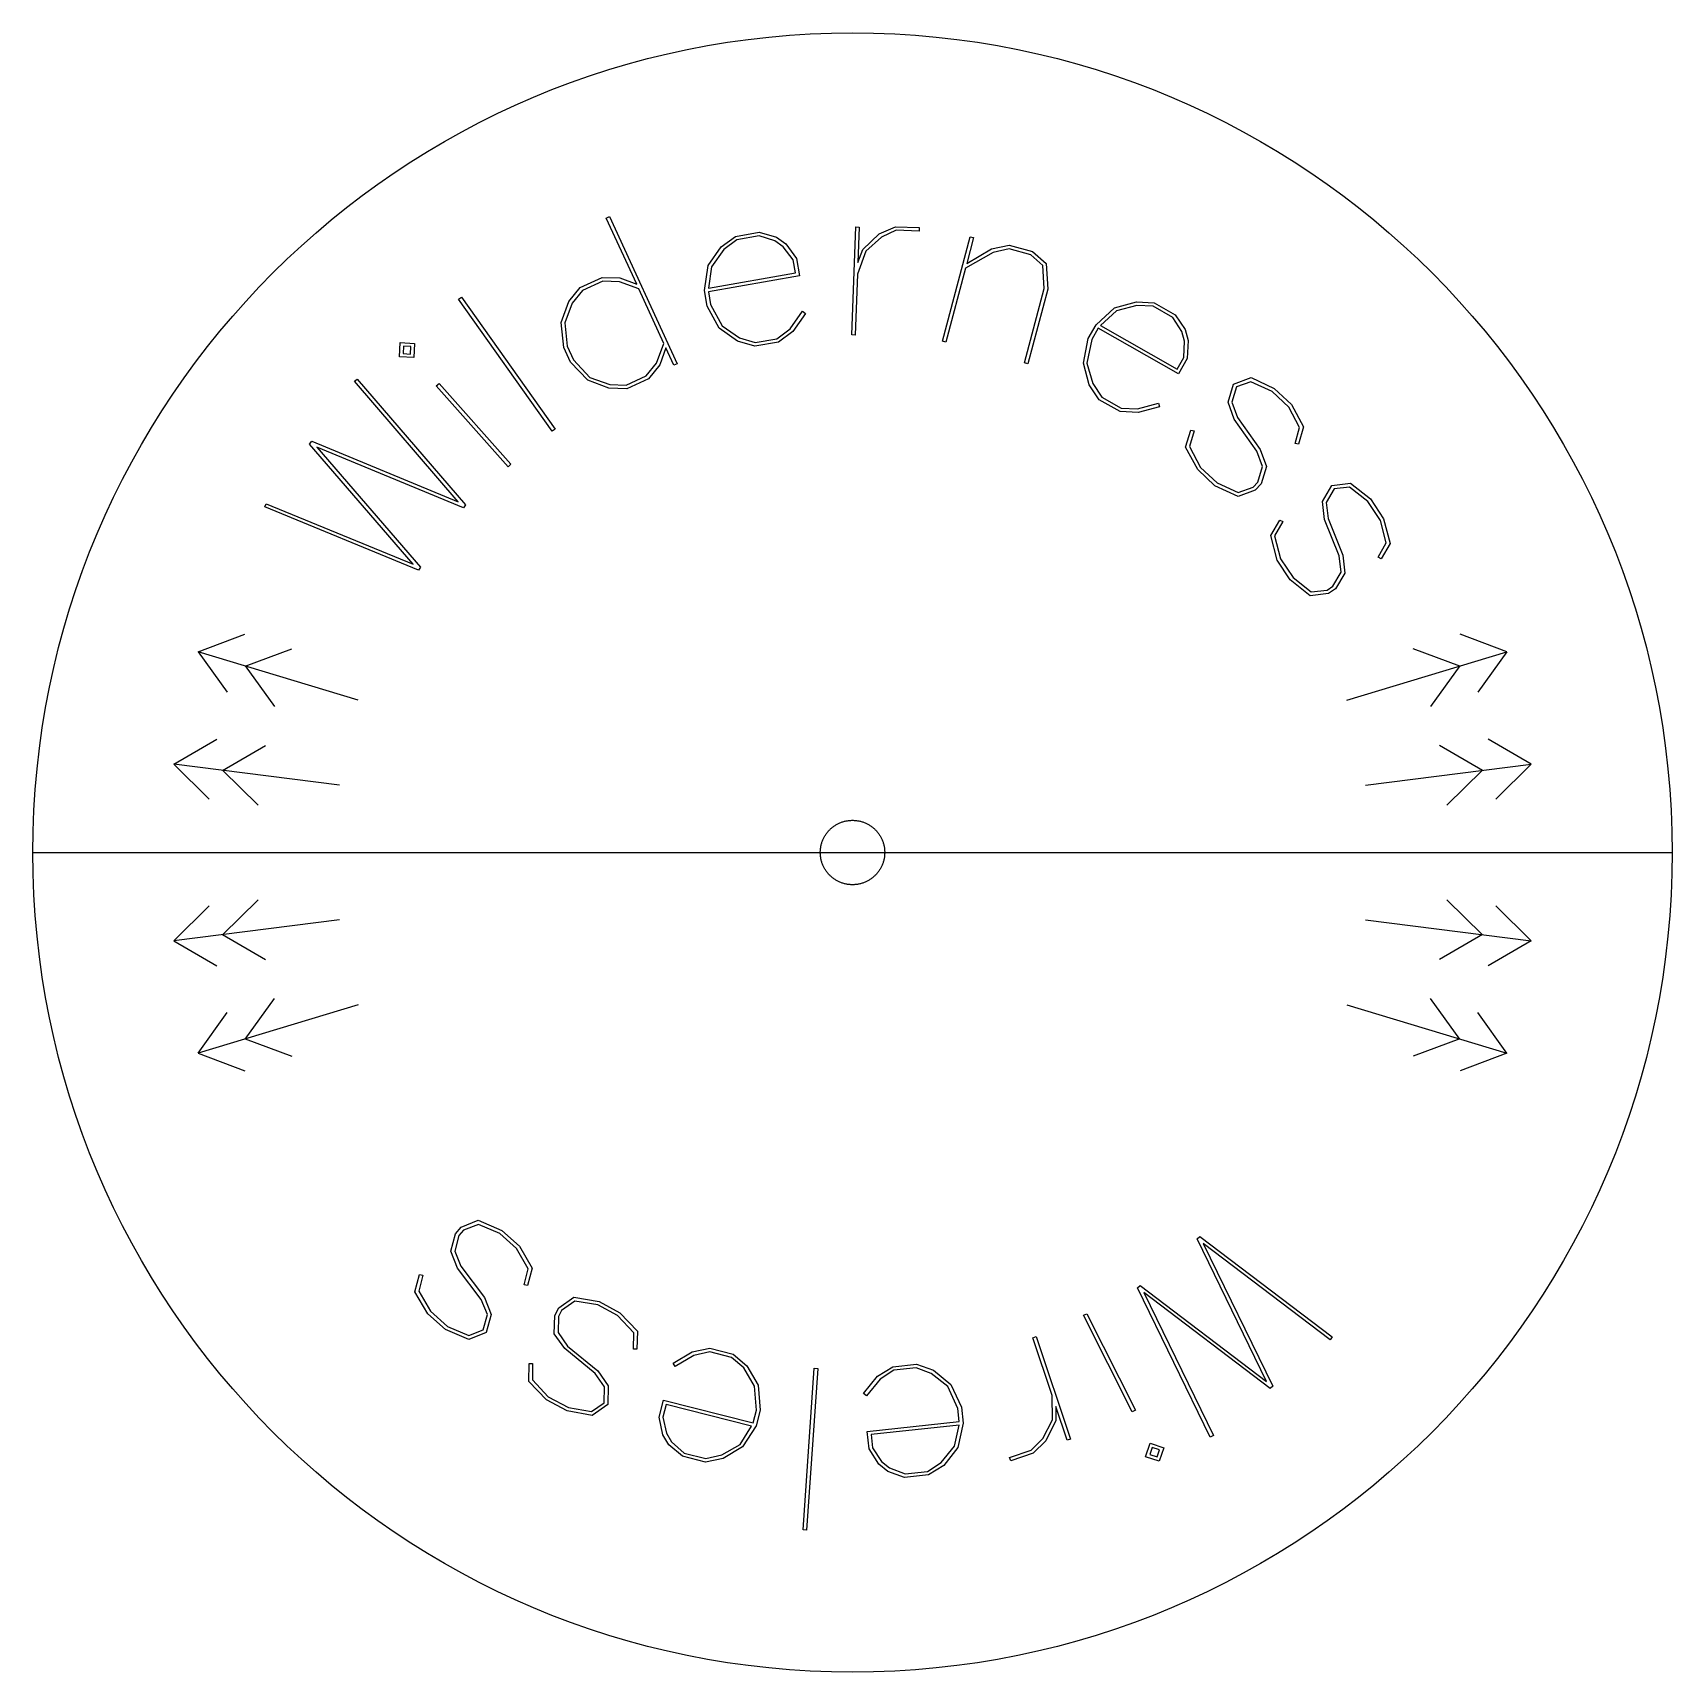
# Model space of a CAD drawing. Extents: x -395 to 418, y -217 to 240.
# Drawn here: x -292.9 to -208.9, y 55.6 to 139.6 of the extents above; entities that cross this region are included whole.
import ezdxf

# ---------------------------------------------------------------- set-up
doc = ezdxf.new("R2010")
doc.units = 0
doc.layers.add('DEFAULT', color=7, linetype='CONTINUOUS')

msp = doc.modelspace()

# ---------------------------------------------------------------- linework, layer by layer
at = {"layer": 'DEFAULT', "color": 5}
for p, q in [((-255.242, 139.431), (-254.179, 139.526)), ((-254.179, 139.526), (-253.109, 139.593)), ((-253.109, 139.593), (-252.031, 139.634)), ((-252.031, 139.634), (-250.947, 139.648)), ((-250.947, 139.648), (-249.863, 139.634)), ((-249.863, 139.634), (-248.786, 139.593)), ((-248.786, 139.593), (-247.716, 139.526)), ((-247.716, 139.526), (-246.653, 139.431)), ((-260.433, 138.573), (-259.412, 138.795)), ((-259.412, 138.795), (-258.382, 138.992)), ((-258.382, 138.992), (-257.344, 139.164)), ((-257.344, 139.164), (-256.297, 139.311)), ((-256.297, 139.311), (-255.242, 139.431)), ((-246.653, 139.431), (-245.598, 139.311)), ((-245.598, 139.311), (-244.551, 139.164)), ((-244.551, 139.164), (-243.513, 138.992)), ((-243.513, 138.992), (-242.483, 138.795)), ((-242.483, 138.795), (-241.462, 138.573)), ((-263.437, 137.76), (-262.445, 138.055)), ((-262.445, 138.055), (-261.444, 138.326)), ((-261.444, 138.326), (-260.433, 138.573)), ((-241.462, 138.573), (-240.451, 138.326)), ((-240.451, 138.326), (-239.449, 138.055)), ((-239.449, 138.055), (-238.458, 137.76)), ((-266.348, 136.735), (-265.388, 137.1)), ((-265.388, 137.1), (-264.418, 137.441)), ((-264.418, 137.441), (-263.437, 137.76)), ((-238.458, 137.76), (-237.477, 137.441)), ((-237.477, 137.441), (-236.506, 137.1)), ((-236.506, 137.1), (-235.547, 136.735)), ((-268.232, 135.938), (-267.296, 136.348)), ((-267.296, 136.348), (-266.348, 136.735)), ((-235.547, 136.735), (-234.599, 136.348)), ((-234.599, 136.348), (-233.663, 135.938)), ((-270.068, 135.053), (-269.156, 135.506)), ((-269.156, 135.506), (-268.232, 135.938)), ((-233.663, 135.938), (-232.739, 135.506)), ((-232.739, 135.506), (-231.827, 135.053)), ((-271.853, 134.084), (-270.967, 134.579)), ((-270.967, 134.579), (-270.068, 135.053)), ((-231.827, 135.053), (-230.928, 134.579)), ((-230.928, 134.579), (-230.042, 134.084)), ((-273.585, 133.031), (-272.726, 133.568)), ((-272.726, 133.568), (-271.853, 134.084)), ((-230.042, 134.084), (-229.169, 133.568)), ((-229.169, 133.568), (-228.31, 133.031)), ((-274.43, 132.475), (-273.585, 133.031)), ((-228.31, 133.031), (-227.465, 132.475)), ((-276.077, 131.304), (-275.261, 131.899)), ((-275.261, 131.899), (-274.43, 132.475)), ((-227.465, 132.475), (-226.634, 131.899)), ((-226.634, 131.899), (-225.818, 131.304)), ((-276.878, 130.69), (-276.077, 131.304)), ((-225.818, 131.304), (-225.017, 130.69)), ((-277.663, 130.057), (-276.878, 130.69)), ((-225.017, 130.69), (-224.231, 130.057)), ((-279.187, 128.737), (-278.433, 129.406)), ((-278.433, 129.406), (-277.663, 130.057)), ((-224.231, 130.057), (-223.462, 129.406)), ((-223.462, 129.406), (-222.708, 128.737)), ((-279.925, 128.051), (-279.187, 128.737)), ((-222.708, 128.737), (-221.97, 128.051)), ((-280.646, 127.347), (-279.925, 128.051)), ((-221.97, 128.051), (-221.249, 127.347)), ((-281.35, 126.626), (-280.646, 127.347)), ((-221.249, 127.347), (-220.545, 126.626)), ((-282.037, 125.888), (-281.35, 126.626)), ((-220.545, 126.626), (-219.858, 125.888)), ((-282.706, 125.134), (-282.037, 125.888)), ((-219.858, 125.888), (-219.189, 125.134)), ((-283.989, 123.578), (-283.357, 124.364)), ((-283.357, 124.364), (-282.706, 125.134)), ((-219.189, 125.134), (-218.538, 124.364)), ((-218.538, 124.364), (-217.905, 123.578)), ((-284.603, 122.777), (-283.989, 123.578)), ((-217.905, 123.578), (-217.291, 122.777)), ((-285.199, 121.961), (-284.603, 122.777)), ((-217.291, 122.777), (-216.696, 121.961)), ((-285.774, 121.131), (-285.199, 121.961)), ((-216.696, 121.961), (-216.12, 121.131)), ((-286.331, 120.286), (-285.774, 121.131)), ((-216.12, 121.131), (-215.564, 120.286)), ((-286.867, 119.427), (-286.331, 120.286)), ((-215.564, 120.286), (-215.028, 119.427)), ((-287.383, 118.554), (-286.867, 119.427)), ((-215.028, 119.427), (-214.512, 118.554)), ((-287.878, 117.668), (-287.383, 118.554)), ((-214.512, 118.554), (-214.017, 117.668)), ((-288.353, 116.769), (-287.878, 117.668)), ((-214.017, 117.668), (-213.542, 116.769)), ((-288.806, 115.857), (-288.353, 116.769)), ((-213.542, 116.769), (-213.089, 115.857)), ((-289.237, 114.933), (-288.806, 115.857)), ((-213.089, 115.857), (-212.658, 114.933)), ((-289.647, 113.996), (-289.237, 114.933)), ((-212.658, 114.933), (-212.248, 113.996)), ((-290.034, 113.048), (-289.647, 113.996)), ((-212.248, 113.996), (-211.861, 113.048)), ((-290.399, 112.089), (-290.034, 113.048)), ((-211.861, 113.048), (-211.496, 112.089)), ((-290.741, 111.119), (-290.399, 112.089)), ((-211.496, 112.089), (-211.154, 111.119)), ((-291.059, 110.138), (-290.741, 111.119)), ((-211.154, 111.119), (-210.836, 110.138)), ((-291.354, 109.146), (-291.059, 110.138)), ((-210.836, 110.138), (-210.541, 109.146)), ((-291.625, 108.145), (-291.354, 109.146)), ((-210.541, 109.146), (-210.27, 108.145)), ((-291.872, 107.133), (-291.625, 108.145)), ((-210.27, 108.145), (-210.023, 107.133)), ((-292.094, 106.113), (-291.872, 107.133)), ((-210.023, 107.133), (-209.801, 106.113)), ((-292.291, 105.083), (-292.094, 106.113)), ((-209.801, 106.113), (-209.603, 105.083)), ((-292.463, 104.044), (-292.291, 105.083)), ((-209.603, 105.083), (-209.431, 104.044)), ((-292.61, 102.997), (-292.463, 104.044)), ((-209.431, 104.044), (-209.285, 102.997)), ((-292.731, 101.942), (-292.61, 102.997)), ((-209.285, 102.997), (-209.164, 101.942)), ((-292.825, 100.88), (-292.731, 101.942)), ((-209.164, 101.942), (-209.07, 100.88)), ((-292.893, 99.809), (-292.825, 100.88)), ((-209.07, 100.88), (-209.002, 99.809)), ((-292.934, 98.732), (-292.893, 99.809)), ((-251.699, 99.118), (-251.663, 99.135)), ((-251.663, 99.135), (-251.626, 99.152)), ((-251.626, 99.152), (-251.59, 99.168)), ((-251.59, 99.168), (-251.552, 99.184)), ((-251.552, 99.184), (-251.515, 99.198)), ((-251.515, 99.198), (-251.477, 99.211)), ((-251.477, 99.211), (-251.438, 99.224)), ((-251.438, 99.224), (-251.399, 99.236)), ((-251.399, 99.236), (-251.36, 99.246)), ((-251.36, 99.246), (-251.32, 99.256)), ((-251.32, 99.256), (-251.28, 99.265)), ((-251.28, 99.265), (-251.239, 99.272)), ((-251.239, 99.272), (-251.199, 99.279)), ((-251.199, 99.279), (-251.158, 99.285)), ((-251.158, 99.285), (-251.116, 99.29)), ((-251.116, 99.29), (-251.074, 99.293)), ((-251.074, 99.293), (-251.032, 99.296)), ((-251.032, 99.296), (-250.99, 99.298)), ((-250.99, 99.298), (-250.947, 99.298)), ((-250.947, 99.298), (-250.905, 99.298)), ((-250.905, 99.298), (-250.862, 99.296)), ((-250.862, 99.296), (-250.82, 99.293)), ((-250.82, 99.293), (-250.779, 99.29)), ((-250.779, 99.29), (-250.737, 99.285)), ((-250.737, 99.285), (-250.696, 99.279)), ((-250.696, 99.279), (-250.655, 99.272)), ((-250.655, 99.272), (-250.615, 99.265)), ((-250.615, 99.265), (-250.575, 99.256)), ((-250.575, 99.256), (-250.535, 99.246)), ((-250.535, 99.246), (-250.496, 99.236)), ((-250.496, 99.236), (-250.457, 99.224)), ((-250.457, 99.224), (-250.418, 99.211)), ((-250.418, 99.211), (-250.38, 99.198)), ((-250.38, 99.198), (-250.342, 99.184)), ((-250.342, 99.184), (-250.305, 99.168)), ((-250.305, 99.168), (-250.268, 99.152)), ((-250.268, 99.152), (-250.232, 99.135)), ((-250.232, 99.135), (-250.196, 99.118)), ((-209.002, 99.809), (-208.961, 98.732)), ((-292.947, 97.648), (-292.934, 98.732)), ((-252.483, 98.253), (-252.468, 98.29)), ((-252.468, 98.29), (-252.452, 98.327)), ((-252.452, 98.327), (-252.435, 98.363)), ((-252.435, 98.363), (-252.417, 98.399)), ((-252.417, 98.399), (-252.398, 98.435)), ((-252.398, 98.435), (-252.379, 98.469)), ((-252.379, 98.469), (-252.359, 98.504)), ((-252.359, 98.504), (-252.337, 98.537)), ((-252.337, 98.537), (-252.316, 98.571)), ((-252.316, 98.571), (-252.293, 98.603)), ((-252.293, 98.603), (-252.27, 98.635)), ((-252.27, 98.635), (-252.245, 98.667)), ((-252.245, 98.667), (-252.221, 98.698)), ((-252.221, 98.698), (-252.195, 98.728)), ((-252.195, 98.728), (-252.169, 98.758)), ((-252.169, 98.758), (-252.142, 98.787)), ((-252.142, 98.787), (-252.114, 98.815)), ((-252.114, 98.815), (-252.086, 98.843)), ((-252.086, 98.843), (-252.057, 98.87)), ((-252.057, 98.87), (-252.027, 98.896)), ((-252.027, 98.896), (-251.997, 98.921)), ((-251.997, 98.921), (-251.966, 98.946)), ((-251.966, 98.946), (-251.935, 98.97)), ((-251.935, 98.97), (-251.903, 98.994)), ((-251.903, 98.994), (-251.87, 99.016)), ((-251.87, 99.016), (-251.837, 99.038)), ((-251.837, 99.038), (-251.803, 99.059)), ((-251.803, 99.059), (-251.769, 99.08)), ((-251.769, 99.08), (-251.734, 99.099)), ((-251.734, 99.099), (-251.699, 99.118)), ((-250.196, 99.118), (-250.161, 99.099)), ((-250.161, 99.099), (-250.126, 99.08)), ((-250.126, 99.08), (-250.092, 99.059)), ((-250.092, 99.059), (-250.058, 99.038)), ((-250.058, 99.038), (-250.025, 99.016)), ((-250.025, 99.016), (-249.992, 98.994)), ((-249.992, 98.994), (-249.96, 98.97)), ((-249.96, 98.97), (-249.929, 98.946)), ((-249.929, 98.946), (-249.898, 98.921)), ((-249.898, 98.921), (-249.868, 98.896)), ((-249.868, 98.896), (-249.838, 98.87)), ((-249.838, 98.87), (-249.809, 98.843)), ((-249.809, 98.843), (-249.781, 98.815)), ((-249.781, 98.815), (-249.753, 98.787)), ((-249.753, 98.787), (-249.726, 98.758)), ((-249.726, 98.758), (-249.7, 98.728)), ((-249.7, 98.728), (-249.674, 98.698)), ((-249.674, 98.698), (-249.649, 98.667)), ((-249.649, 98.667), (-249.625, 98.635)), ((-249.625, 98.635), (-249.602, 98.603)), ((-249.602, 98.603), (-249.579, 98.571)), ((-249.579, 98.571), (-249.557, 98.537)), ((-249.557, 98.537), (-249.536, 98.504)), ((-249.536, 98.504), (-249.516, 98.469)), ((-249.516, 98.469), (-249.497, 98.435)), ((-249.497, 98.435), (-249.478, 98.399)), ((-249.478, 98.399), (-249.46, 98.363)), ((-249.46, 98.363), (-249.443, 98.327)), ((-249.443, 98.327), (-249.427, 98.29)), ((-249.427, 98.29), (-249.412, 98.253)), ((-208.961, 98.732), (-208.947, 97.648)), ((-292.947, 97.648), (-208.947, 97.648)), ((-292.934, 96.564), (-292.947, 97.648)), ((-252.597, 97.691), (-252.595, 97.733)), ((-252.597, 97.648), (-252.597, 97.691)), ((-252.597, 97.606), (-252.597, 97.648)), ((-252.595, 97.563), (-252.597, 97.606)), ((-252.595, 97.733), (-252.593, 97.775)), ((-252.593, 97.521), (-252.595, 97.563)), ((-252.593, 97.775), (-252.589, 97.817)), ((-252.589, 97.479), (-252.593, 97.521)), ((-252.589, 97.817), (-252.584, 97.858)), ((-252.584, 97.438), (-252.589, 97.479)), ((-252.584, 97.858), (-252.578, 97.899)), ((-252.578, 97.899), (-252.572, 97.94)), ((-252.572, 97.94), (-252.564, 97.981)), ((-252.564, 97.981), (-252.555, 98.021)), ((-252.555, 98.021), (-252.545, 98.061)), ((-252.545, 98.061), (-252.535, 98.1)), ((-252.535, 98.1), (-252.523, 98.139)), ((-252.523, 98.139), (-252.511, 98.177)), ((-252.511, 98.177), (-252.497, 98.215)), ((-252.497, 98.215), (-252.483, 98.253)), ((-249.412, 98.253), (-249.398, 98.215)), ((-249.398, 98.215), (-249.384, 98.177)), ((-249.384, 98.177), (-249.372, 98.139)), ((-249.372, 98.139), (-249.36, 98.1)), ((-249.36, 98.1), (-249.349, 98.061)), ((-249.349, 98.061), (-249.34, 98.021)), ((-249.34, 98.021), (-249.331, 97.981)), ((-249.331, 97.981), (-249.323, 97.94)), ((-249.323, 97.94), (-249.316, 97.899)), ((-249.316, 97.899), (-249.311, 97.858)), ((-249.311, 97.858), (-249.306, 97.817)), ((-249.306, 97.479), (-249.311, 97.438)), ((-249.306, 97.817), (-249.302, 97.775)), ((-249.302, 97.521), (-249.306, 97.479)), ((-249.302, 97.775), (-249.3, 97.733)), ((-249.3, 97.563), (-249.302, 97.521)), ((-249.3, 97.733), (-249.298, 97.691)), ((-249.298, 97.606), (-249.3, 97.563)), ((-249.298, 97.691), (-249.297, 97.648)), ((-249.297, 97.648), (-249.298, 97.606)), ((-208.947, 97.648), (-208.961, 96.564)), ((-252.578, 97.397), (-252.584, 97.438)), ((-252.572, 97.356), (-252.578, 97.397)), ((-252.564, 97.316), (-252.572, 97.356)), ((-252.555, 97.276), (-252.564, 97.316)), ((-252.545, 97.236), (-252.555, 97.276)), ((-252.535, 97.196), (-252.545, 97.236)), ((-252.523, 97.157), (-252.535, 97.196)), ((-252.511, 97.119), (-252.523, 97.157)), ((-252.497, 97.081), (-252.511, 97.119)), ((-252.483, 97.043), (-252.497, 97.081)), ((-252.468, 97.006), (-252.483, 97.043)), ((-252.452, 96.969), (-252.468, 97.006)), ((-252.435, 96.933), (-252.452, 96.969)), ((-252.417, 96.897), (-252.435, 96.933)), ((-252.398, 96.862), (-252.417, 96.897)), ((-252.379, 96.827), (-252.398, 96.862)), ((-252.359, 96.793), (-252.379, 96.827)), ((-252.337, 96.759), (-252.359, 96.793)), ((-252.316, 96.726), (-252.337, 96.759)), ((-252.293, 96.693), (-252.316, 96.726)), ((-252.27, 96.661), (-252.293, 96.693)), ((-252.245, 96.629), (-252.27, 96.661)), ((-252.221, 96.599), (-252.245, 96.629)), ((-249.649, 96.629), (-249.674, 96.599)), ((-249.625, 96.661), (-249.649, 96.629)), ((-249.602, 96.693), (-249.625, 96.661)), ((-249.579, 96.726), (-249.602, 96.693)), ((-249.557, 96.759), (-249.579, 96.726)), ((-249.536, 96.793), (-249.557, 96.759)), ((-249.516, 96.827), (-249.536, 96.793)), ((-249.497, 96.862), (-249.516, 96.827)), ((-249.478, 96.897), (-249.497, 96.862)), ((-249.46, 96.933), (-249.478, 96.897)), ((-249.443, 96.969), (-249.46, 96.933)), ((-249.427, 97.006), (-249.443, 96.969)), ((-249.412, 97.043), (-249.427, 97.006)), ((-249.398, 97.081), (-249.412, 97.043)), ((-249.384, 97.119), (-249.398, 97.081)), ((-249.372, 97.157), (-249.384, 97.119)), ((-249.36, 97.196), (-249.372, 97.157)), ((-249.349, 97.236), (-249.36, 97.196)), ((-249.34, 97.276), (-249.349, 97.236)), ((-249.331, 97.316), (-249.34, 97.276)), ((-249.323, 97.356), (-249.331, 97.316)), ((-249.316, 97.397), (-249.323, 97.356)), ((-249.311, 97.438), (-249.316, 97.397)), ((-292.893, 95.487), (-292.934, 96.564)), ((-252.195, 96.568), (-252.221, 96.599)), ((-252.169, 96.539), (-252.195, 96.568)), ((-252.142, 96.51), (-252.169, 96.539)), ((-252.114, 96.481), (-252.142, 96.51)), ((-252.086, 96.454), (-252.114, 96.481)), ((-252.057, 96.427), (-252.086, 96.454)), ((-252.027, 96.4), (-252.057, 96.427)), ((-251.997, 96.375), (-252.027, 96.4)), ((-251.966, 96.35), (-251.997, 96.375)), ((-251.935, 96.326), (-251.966, 96.35)), ((-251.903, 96.303), (-251.935, 96.326)), ((-251.87, 96.28), (-251.903, 96.303)), ((-251.837, 96.258), (-251.87, 96.28)), ((-251.803, 96.237), (-251.837, 96.258)), ((-251.769, 96.217), (-251.803, 96.237)), ((-251.734, 96.197), (-251.769, 96.217)), ((-251.699, 96.179), (-251.734, 96.197)), ((-251.663, 96.161), (-251.699, 96.179)), ((-251.626, 96.144), (-251.663, 96.161)), ((-251.59, 96.128), (-251.626, 96.144)), ((-251.552, 96.113), (-251.59, 96.128)), ((-251.515, 96.098), (-251.552, 96.113)), ((-251.477, 96.085), (-251.515, 96.098)), ((-251.438, 96.072), (-251.477, 96.085)), ((-251.399, 96.061), (-251.438, 96.072)), ((-251.36, 96.05), (-251.399, 96.061)), ((-251.32, 96.04), (-251.36, 96.05)), ((-251.28, 96.032), (-251.32, 96.04)), ((-251.239, 96.024), (-251.28, 96.032)), ((-251.199, 96.017), (-251.239, 96.024)), ((-251.158, 96.011), (-251.199, 96.017)), ((-251.116, 96.007), (-251.158, 96.011)), ((-251.074, 96.003), (-251.116, 96.007)), ((-251.032, 96), (-251.074, 96.003)), ((-250.99, 95.999), (-251.032, 96)), ((-250.947, 95.998), (-250.99, 95.999)), ((-250.905, 95.999), (-250.947, 95.998)), ((-250.862, 96), (-250.905, 95.999)), ((-250.82, 96.003), (-250.862, 96)), ((-250.779, 96.007), (-250.82, 96.003)), ((-250.737, 96.011), (-250.779, 96.007)), ((-250.696, 96.017), (-250.737, 96.011)), ((-250.655, 96.024), (-250.696, 96.017)), ((-250.615, 96.032), (-250.655, 96.024)), ((-250.575, 96.04), (-250.615, 96.032)), ((-250.535, 96.05), (-250.575, 96.04)), ((-250.496, 96.061), (-250.535, 96.05)), ((-250.457, 96.072), (-250.496, 96.061)), ((-250.418, 96.085), (-250.457, 96.072)), ((-250.38, 96.098), (-250.418, 96.085)), ((-250.342, 96.113), (-250.38, 96.098)), ((-250.305, 96.128), (-250.342, 96.113)), ((-250.268, 96.144), (-250.305, 96.128)), ((-250.232, 96.161), (-250.268, 96.144)), ((-250.196, 96.179), (-250.232, 96.161)), ((-250.161, 96.197), (-250.196, 96.179)), ((-250.126, 96.217), (-250.161, 96.197)), ((-250.092, 96.237), (-250.126, 96.217)), ((-250.058, 96.258), (-250.092, 96.237)), ((-250.025, 96.28), (-250.058, 96.258)), ((-249.992, 96.303), (-250.025, 96.28)), ((-249.96, 96.326), (-249.992, 96.303)), ((-249.929, 96.35), (-249.96, 96.326)), ((-249.898, 96.375), (-249.929, 96.35)), ((-249.868, 96.4), (-249.898, 96.375)), ((-249.838, 96.427), (-249.868, 96.4)), ((-249.809, 96.454), (-249.838, 96.427)), ((-249.781, 96.481), (-249.809, 96.454)), ((-249.753, 96.51), (-249.781, 96.481)), ((-249.726, 96.539), (-249.753, 96.51)), ((-249.7, 96.568), (-249.726, 96.539)), ((-249.674, 96.599), (-249.7, 96.568)), ((-208.961, 96.564), (-209.002, 95.487)), ((-292.825, 94.417), (-292.893, 95.487)), ((-209.002, 95.487), (-209.07, 94.417)), ((-292.731, 93.354), (-292.825, 94.417)), ((-209.07, 94.417), (-209.164, 93.354)), ((-292.61, 92.299), (-292.731, 93.354)), ((-209.164, 93.354), (-209.285, 92.299)), ((-292.463, 91.252), (-292.61, 92.299)), ((-209.285, 92.299), (-209.431, 91.252)), ((-292.291, 90.213), (-292.463, 91.252)), ((-209.431, 91.252), (-209.603, 90.213)), ((-292.094, 89.184), (-292.291, 90.213)), ((-209.603, 90.213), (-209.801, 89.184)), ((-291.872, 88.163), (-292.094, 89.184)), ((-209.801, 89.184), (-210.023, 88.163)), ((-291.625, 87.152), (-291.872, 88.163)), ((-210.023, 88.163), (-210.27, 87.152)), ((-291.354, 86.15), (-291.625, 87.152)), ((-210.27, 87.152), (-210.541, 86.15)), ((-291.059, 85.159), (-291.354, 86.15)), ((-210.541, 86.15), (-210.836, 85.159)), ((-290.741, 84.178), (-291.059, 85.159)), ((-210.836, 85.159), (-211.154, 84.178)), ((-290.399, 83.207), (-290.741, 84.178)), ((-211.154, 84.178), (-211.496, 83.207)), ((-290.034, 82.248), (-290.399, 83.207)), ((-211.496, 83.207), (-211.861, 82.248)), ((-289.647, 81.3), (-290.034, 82.248)), ((-211.861, 82.248), (-212.248, 81.3)), ((-289.237, 80.364), (-289.647, 81.3)), ((-212.248, 81.3), (-212.658, 80.364)), ((-288.806, 79.439), (-289.237, 80.364)), ((-212.658, 80.364), (-213.089, 79.439)), ((-288.353, 78.528), (-288.806, 79.439)), ((-213.089, 79.439), (-213.542, 78.528)), ((-287.878, 77.628), (-288.353, 78.528)), ((-213.542, 78.528), (-214.017, 77.628)), ((-287.383, 76.742), (-287.878, 77.628)), ((-214.017, 77.628), (-214.512, 76.742)), ((-286.867, 75.87), (-287.383, 76.742)), ((-214.512, 76.742), (-215.028, 75.87)), ((-286.331, 75.011), (-286.867, 75.87)), ((-215.028, 75.87), (-215.564, 75.011)), ((-285.774, 74.166), (-286.331, 75.011)), ((-215.564, 75.011), (-216.12, 74.166)), ((-285.199, 73.335), (-285.774, 74.166)), ((-216.12, 74.166), (-216.696, 73.335)), ((-284.603, 72.519), (-285.199, 73.335)), ((-216.696, 73.335), (-217.291, 72.519)), ((-283.989, 71.718), (-284.603, 72.519)), ((-217.291, 72.519), (-217.905, 71.718)), ((-283.357, 70.932), (-283.989, 71.718)), ((-217.905, 71.718), (-218.538, 70.932)), ((-282.706, 70.162), (-283.357, 70.932)), ((-218.538, 70.932), (-219.189, 70.162)), ((-282.037, 69.408), (-282.706, 70.162)), ((-219.189, 70.162), (-219.858, 69.408)), ((-281.35, 68.671), (-282.037, 69.408)), ((-219.858, 69.408), (-220.545, 68.671)), ((-280.646, 67.95), (-281.35, 68.671)), ((-220.545, 68.671), (-221.249, 67.95)), ((-279.925, 67.246), (-280.646, 67.95)), ((-279.187, 66.559), (-279.925, 67.246)), ((-221.97, 67.246), (-222.708, 66.559)), ((-221.249, 67.95), (-221.97, 67.246)), ((-278.433, 65.89), (-279.187, 66.559)), ((-222.708, 66.559), (-223.462, 65.89)), ((-277.663, 65.239), (-278.433, 65.89)), ((-223.462, 65.89), (-224.231, 65.239)), ((-276.878, 64.606), (-277.663, 65.239)), ((-224.231, 65.239), (-225.017, 64.606)), ((-276.077, 63.992), (-276.878, 64.606)), ((-275.261, 63.397), (-276.077, 63.992)), ((-225.818, 63.992), (-226.634, 63.397)), ((-225.017, 64.606), (-225.818, 63.992)), ((-274.43, 62.821), (-275.261, 63.397)), ((-226.634, 63.397), (-227.465, 62.821)), ((-273.585, 62.265), (-274.43, 62.821)), ((-272.726, 61.729), (-273.585, 62.265)), ((-228.31, 62.265), (-229.169, 61.729)), ((-227.465, 62.821), (-228.31, 62.265)), ((-271.853, 61.213), (-272.726, 61.729)), ((-229.169, 61.729), (-230.042, 61.213)), ((-270.967, 60.717), (-271.853, 61.213)), ((-270.068, 60.243), (-270.967, 60.717)), ((-230.928, 60.717), (-231.827, 60.243)), ((-230.042, 61.213), (-230.928, 60.717)), ((-269.156, 59.79), (-270.068, 60.243)), ((-268.232, 59.358), (-269.156, 59.79)), ((-232.739, 59.79), (-233.663, 59.358)), ((-231.827, 60.243), (-232.739, 59.79)), ((-267.296, 58.949), (-268.232, 59.358)), ((-266.348, 58.561), (-267.296, 58.949)), ((-234.599, 58.949), (-235.547, 58.561)), ((-233.663, 59.358), (-234.599, 58.949)), ((-265.388, 58.197), (-266.348, 58.561)), ((-264.418, 57.855), (-265.388, 58.197)), ((-236.506, 58.197), (-237.477, 57.855)), ((-235.547, 58.561), (-236.506, 58.197)), ((-263.437, 57.536), (-264.418, 57.855)), ((-262.445, 57.241), (-263.437, 57.536)), ((-261.444, 56.97), (-262.445, 57.241)), ((-239.449, 57.241), (-240.451, 56.97)), ((-238.458, 57.536), (-239.449, 57.241)), ((-237.477, 57.855), (-238.458, 57.536)), ((-260.433, 56.724), (-261.444, 56.97)), ((-259.412, 56.501), (-260.433, 56.724)), ((-258.382, 56.304), (-259.412, 56.501)), ((-257.344, 56.132), (-258.382, 56.304)), ((-243.513, 56.304), (-244.551, 56.132)), ((-242.483, 56.501), (-243.513, 56.304)), ((-241.462, 56.724), (-242.483, 56.501)), ((-240.451, 56.97), (-241.462, 56.724)), ((-256.297, 55.986), (-257.344, 56.132)), ((-255.242, 55.865), (-256.297, 55.986)), ((-254.179, 55.771), (-255.242, 55.865)), ((-253.109, 55.703), (-254.179, 55.771)), ((-252.031, 55.662), (-253.109, 55.703)), ((-250.947, 55.648), (-252.031, 55.662)), ((-249.863, 55.662), (-250.947, 55.648)), ((-248.786, 55.703), (-249.863, 55.662)), ((-247.716, 55.771), (-248.786, 55.703)), ((-246.653, 55.865), (-247.716, 55.771)), ((-245.598, 55.986), (-246.653, 55.865)), ((-244.551, 56.132), (-245.598, 55.986))]:
    msp.add_line(p, q, dxfattribs=at)
at = {"layer": 'DEFAULT', "color": 1}
for p, q in [((-263.563, 130.157), (-263.397, 130.233)), ((-263.397, 130.233), (-259.935, 122.689)), ((-262.004, 126.761), (-263.563, 130.157)), ((-256.938, 129.213), (-255.728, 129.425)), ((-255.728, 129.425), (-254.849, 129.171)), ((-250.989, 124.17), (-250.779, 129.701)), ((-250.779, 129.701), (-250.598, 129.694)), ((-250.598, 129.694), (-250.667, 127.876)), ((-249.574, 129.34), (-248.738, 129.711)), ((-248.703, 129.528), (-249.466, 129.178)), ((-248.738, 129.711), (-247.526, 129.666)), ((-247.533, 129.484), (-248.703, 129.528)), ((-247.526, 129.666), (-247.533, 129.484)), ((-258.339, 127.719), (-257.683, 128.674)), ((-257.539, 128.54), (-258.171, 127.661)), ((-257.683, 128.674), (-256.938, 129.213)), ((-256.878, 129.039), (-257.539, 128.54)), ((-255.738, 129.239), (-256.878, 129.039)), ((-254.92, 128.985), (-255.738, 129.239)), ((-254.492, 128.684), (-254.92, 128.985)), ((-254.849, 129.171), (-254.364, 128.83)), ((-253.991, 128.009), (-254.492, 128.684)), ((-254.364, 128.83), (-253.82, 128.086)), ((-250.667, 127.876), (-250.421, 128.545)), ((-250.421, 128.545), (-249.574, 129.34)), ((-249.466, 129.178), (-250.261, 128.453)), ((-246.338, 123.849), (-244.919, 129.198)), ((-244.743, 129.152), (-245.094, 127.83)), ((-245.094, 127.83), (-243.817, 128.581)), ((-244.919, 129.198), (-244.743, 129.152)), ((-243.817, 128.581), (-242.92, 128.759)), ((-242.926, 128.573), (-243.747, 128.398)), ((-241.814, 128.278), (-242.926, 128.573)), ((-242.92, 128.759), (-241.726, 128.443)), ((-258.53, 126.449), (-258.339, 127.719)), ((-253.874, 127.344), (-253.991, 128.009)), ((-253.82, 128.086), (-253.664, 127.196)), ((-250.261, 128.453), (-250.689, 127.288)), ((-243.747, 128.398), (-245.158, 127.588)), ((-241.199, 127.73), (-241.814, 128.278)), ((-241.726, 128.443), (-241.017, 127.827)), ((-241.121, 126.554), (-241.199, 127.73)), ((-241.017, 127.827), (-240.942, 126.518)), ((-264.895, 126.598), (-263.778, 127.111)), ((-263.741, 126.928), (-264.778, 126.452)), ((-263.778, 127.111), (-262.864, 127.088)), ((-262.885, 126.89), (-263.741, 126.928)), ((-261.899, 126.532), (-262.885, 126.89)), ((-262.864, 127.088), (-262.004, 126.761)), ((-253.664, 127.196), (-258.333, 126.377)), ((-258.171, 127.661), (-258.332, 126.562)), ((-258.332, 126.562), (-253.874, 127.344)), ((-250.689, 127.288), (-250.807, 124.163)), ((-245.158, 127.588), (-246.162, 123.803)), ((-271.136, 125.999), (-270.988, 126.104)), ((-270.988, 126.104), (-266.186, 119.333)), ((-265.479, 125.888), (-264.895, 126.598)), ((-264.778, 126.452), (-265.305, 125.789)), ((-260.612, 123.728), (-261.899, 126.532)), ((-258.389, 125.645), (-258.53, 126.449)), ((-258.333, 126.377), (-258.218, 125.723)), ((-242.134, 122.734), (-241.121, 126.554)), ((-240.942, 126.518), (-241.959, 122.688)), ((-266.334, 119.228), (-271.136, 125.999)), ((-265.871, 124.798), (-265.479, 125.888)), ((-265.305, 125.789), (-265.695, 124.786)), ((-257.777, 124.516), (-258.389, 125.645)), ((-258.218, 125.723), (-257.631, 124.629)), ((-254.139, 124.477), (-253.508, 125.382)), ((-253.348, 125.27), (-254.003, 124.344)), ((-253.508, 125.382), (-253.348, 125.27)), ((-238.471, 124.691), (-237.515, 125.55)), ((-237.422, 125.398), (-238.246, 124.652)), ((-237.515, 125.55), (-236.402, 125.869)), ((-236.376, 125.674), (-237.422, 125.398)), ((-236.402, 125.869), (-235.485, 125.811)), ((-235.549, 125.639), (-236.376, 125.674)), ((-234.542, 125.068), (-235.549, 125.639)), ((-235.485, 125.811), (-234.415, 125.205)), ((-234.415, 125.205), (-233.899, 124.45)), ((-265.733, 123.521), (-265.871, 124.798)), ((-265.695, 124.786), (-265.564, 123.589)), ((-256.837, 123.847), (-257.777, 124.516)), ((-257.631, 124.629), (-256.738, 124.013)), ((-254.817, 123.972), (-254.139, 124.477)), ((-254.003, 124.344), (-254.741, 123.8)), ((-238.873, 123.981), (-238.471, 124.691)), ((-238.364, 124.51), (-238.692, 123.932)), ((-234.241, 122.172), (-238.364, 124.51)), ((-238.246, 124.652), (-234.309, 122.42)), ((-234.072, 124.351), (-234.542, 125.068)), ((-233.933, 123.848), (-234.072, 124.351)), ((-233.899, 124.45), (-233.742, 123.879)), ((-274.161, 123.047), (-274.118, 123.779)), ((-274.118, 123.779), (-273.386, 123.735)), ((-273.952, 123.592), (-273.975, 123.212)), ((-273.572, 123.569), (-273.952, 123.592)), ((-273.595, 123.189), (-273.572, 123.569)), ((-273.386, 123.735), (-273.43, 123.003)), ((-265.393, 122.78), (-265.733, 123.521)), ((-265.564, 123.589), (-265.247, 122.898)), ((-260.996, 122.714), (-260.612, 123.728)), ((-260.507, 123.499), (-260.82, 122.634)), ((-260.101, 122.613), (-260.507, 123.499)), ((-255.952, 123.588), (-256.837, 123.847)), ((-256.738, 124.013), (-255.942, 123.775)), ((-254.741, 123.8), (-255.952, 123.588)), ((-255.942, 123.775), (-254.817, 123.972)), ((-250.807, 124.163), (-250.989, 124.17)), ((-246.162, 123.803), (-246.338, 123.849)), ((-239.119, 122.72), (-238.873, 123.981)), ((-238.692, 123.932), (-238.935, 122.715)), ((-233.976, 123.007), (-233.933, 123.848)), ((-233.742, 123.879), (-233.795, 122.958)), ((-273.43, 123.003), (-274.161, 123.047)), ((-273.975, 123.212), (-273.595, 123.189)), ((-264.514, 121.843), (-265.393, 122.78)), ((-265.247, 122.898), (-264.402, 121.989)), ((-261.522, 122.063), (-260.996, 122.714)), ((-259.935, 122.689), (-260.101, 122.613)), ((-241.959, 122.688), (-242.134, 122.734)), ((-238.82, 121.606), (-239.119, 122.72)), ((-238.935, 122.715), (-238.637, 121.672)), ((-234.309, 122.42), (-233.976, 123.007)), ((-233.795, 122.958), (-234.241, 122.172)), ((-276.468, 121.791), (-276.329, 121.909)), ((-276.329, 121.909), (-270.771, 115.463)), ((-263.435, 121.434), (-264.514, 121.843)), ((-264.402, 121.989), (-263.381, 121.62)), ((-262.551, 121.591), (-261.522, 122.063)), ((-261.396, 121.921), (-262.513, 121.408)), ((-260.82, 122.634), (-261.396, 121.921)), ((-231.429, 121.645), (-230.519, 121.983)), ((-230.519, 121.983), (-229.341, 121.425)), ((-271.145, 115.618), (-276.468, 121.791)), ((-272.271, 121.556), (-272.134, 121.677)), ((-268.597, 117.417), (-272.271, 121.556)), ((-272.134, 121.677), (-268.461, 117.538)), ((-262.513, 121.408), (-263.435, 121.434)), ((-263.381, 121.62), (-262.551, 121.591)), ((-238.302, 120.844), (-238.82, 121.606)), ((-238.637, 121.672), (-238.175, 120.981)), ((-238.175, 120.981), (-237.182, 120.418)), ((-231.707, 120.724), (-231.429, 121.645)), ((-231.275, 121.507), (-231.515, 120.729)), ((-230.531, 121.772), (-231.275, 121.507)), ((-229.444, 121.272), (-230.531, 121.772)), ((-228.595, 120.472), (-229.444, 121.272)), ((-229.341, 121.425), (-228.462, 120.597)), ((-237.232, 120.237), (-238.302, 120.844)), ((-236.317, 120.187), (-237.232, 120.237)), ((-237.182, 120.418), (-236.337, 120.376)), ((-236.337, 120.376), (-235.274, 120.673)), ((-235.222, 120.485), (-236.317, 120.187)), ((-235.274, 120.673), (-235.222, 120.485)), ((-231.397, 119.856), (-231.707, 120.724)), ((-231.515, 120.729), (-231.223, 119.944)), ((-228.043, 119.42), (-228.595, 120.472)), ((-228.462, 120.597), (-227.832, 119.45)), ((-266.186, 119.333), (-266.334, 119.228)), ((-233.881, 118.418), (-233.614, 119.296)), ((-233.614, 119.296), (-233.442, 119.257)), ((-230.228, 118.216), (-231.397, 119.856)), ((-231.223, 119.944), (-230.053, 118.303)), ((-228.269, 118.611), (-228.043, 119.42)), ((-227.832, 119.45), (-228.099, 118.564)), ((-278.767, 118.57), (-278.657, 118.722)), ((-273.456, 112.417), (-278.767, 118.57)), ((-278.657, 118.722), (-271.145, 115.618)), ((-233.442, 119.257), (-233.68, 118.453)), ((-233.68, 118.453), (-233.113, 117.383)), ((-228.099, 118.564), (-228.269, 118.611)), ((-270.881, 115.312), (-278.395, 118.417)), ((-278.395, 118.417), (-273.082, 112.263)), ((-233.259, 117.27), (-233.881, 118.418)), ((-229.937, 117.426), (-230.228, 118.216)), ((-230.053, 118.303), (-229.738, 117.43)), ((-268.461, 117.538), (-268.597, 117.417)), ((-232.38, 116.442), (-233.259, 117.27)), ((-233.113, 117.383), (-232.271, 116.589)), ((-230.175, 116.628), (-229.937, 117.426)), ((-229.738, 117.43), (-230.012, 116.536)), ((-231.194, 115.885), (-232.38, 116.442)), ((-232.271, 116.589), (-231.191, 116.094)), ((-230.315, 116.215), (-231.194, 115.885)), ((-231.191, 116.094), (-230.413, 116.375)), ((-230.413, 116.375), (-230.175, 116.628)), ((-230.012, 116.536), (-230.315, 116.215)), ((-226.871, 115.626), (-226.388, 116.458)), ((-226.27, 116.288), (-226.683, 115.587)), ((-226.388, 116.458), (-225.424, 116.576)), ((-225.484, 116.374), (-226.27, 116.288)), ((-224.543, 115.636), (-225.484, 116.374)), ((-225.424, 116.576), (-224.407, 115.761)), ((-281.059, 115.357), (-280.994, 115.521)), ((-273.191, 112.111), (-281.059, 115.357)), ((-280.994, 115.521), (-273.456, 112.417)), ((-270.771, 115.463), (-270.881, 115.312)), ((-226.77, 114.71), (-226.871, 115.626)), ((-226.683, 115.587), (-226.581, 114.755)), ((-223.902, 114.66), (-224.543, 115.636)), ((-224.407, 115.761), (-223.744, 114.751)), ((-229.52, 113.887), (-229.058, 114.679)), ((-228.899, 114.601), (-229.317, 113.874)), ((-229.058, 114.679), (-228.899, 114.601)), ((-226.013, 112.844), (-226.77, 114.71)), ((-226.581, 114.755), (-225.823, 112.888)), ((-223.608, 113.51), (-223.902, 114.66)), ((-223.744, 114.751), (-223.397, 113.489)), ((-229.181, 112.626), (-229.52, 113.887)), ((-229.317, 113.874), (-229.012, 112.702)), ((-224.016, 112.774), (-223.608, 113.51)), ((-223.397, 113.489), (-223.861, 112.69)), ((-228.518, 111.617), (-229.181, 112.626)), ((-229.012, 112.702), (-228.377, 111.734)), ((-225.913, 112.008), (-226.013, 112.844)), ((-225.823, 112.888), (-225.719, 111.966)), ((-223.861, 112.69), (-224.016, 112.774)), ((-273.082, 112.263), (-273.191, 112.111)), ((-228.377, 111.734), (-227.442, 111.003)), ((-226.329, 111.287), (-225.913, 112.008)), ((-225.719, 111.966), (-226.192, 111.159)), ((-227.493, 110.8), (-228.518, 111.617)), ((-226.561, 110.917), (-227.493, 110.8)), ((-227.442, 111.003), (-226.62, 111.096)), ((-226.62, 111.096), (-226.329, 111.287)), ((-226.192, 111.159), (-226.561, 110.917)), ((-284.481, 107.929), (-282.091, 108.828)), ((-217.414, 107.929), (-219.804, 108.828)), ((-284.481, 107.929), (-282.991, 105.855)), ((-276.278, 105.445), (-284.481, 107.929)), ((-282.066, 107.188), (-279.676, 108.088)), ((-225.617, 105.445), (-217.414, 107.929)), ((-219.829, 107.188), (-222.219, 108.088)), ((-217.414, 107.929), (-218.904, 105.855)), ((-282.061, 107.205), (-280.571, 105.131)), ((-219.834, 107.205), (-221.324, 105.131)), ((-285.728, 102.17), (-283.523, 103.456)), ((-216.166, 102.17), (-218.372, 103.456)), ((-283.224, 101.844), (-281.018, 103.131)), ((-218.671, 101.844), (-220.877, 103.131)), ((-277.226, 101.094), (-285.728, 102.17)), ((-285.728, 102.17), (-283.913, 100.374)), ((-283.221, 101.861), (-281.406, 100.066)), ((-224.669, 101.094), (-216.166, 102.17)), ((-218.673, 101.861), (-220.489, 100.066)), ((-216.166, 102.17), (-217.982, 100.374)), ((-285.728, 93.127), (-283.913, 94.922)), ((-283.221, 93.435), (-281.406, 95.23)), ((-218.673, 93.435), (-220.489, 95.23)), ((-216.166, 93.127), (-217.982, 94.922)), ((-277.226, 94.202), (-285.728, 93.127)), ((-224.669, 94.202), (-216.166, 93.127)), ((-283.224, 93.452), (-281.018, 92.166)), ((-218.671, 93.452), (-220.877, 92.166)), ((-285.728, 93.127), (-283.523, 91.84)), ((-216.166, 93.127), (-218.372, 91.84)), ((-282.061, 88.091), (-280.571, 90.165)), ((-219.834, 88.091), (-221.324, 90.165)), ((-276.278, 89.851), (-284.481, 87.368)), ((-284.481, 87.368), (-282.991, 89.442)), ((-225.617, 89.851), (-217.414, 87.368)), ((-217.414, 87.368), (-218.904, 89.442)), ((-284.481, 87.368), (-282.091, 86.468)), ((-282.066, 88.108), (-279.676, 87.209)), ((-219.829, 88.108), (-222.219, 87.209)), ((-217.414, 87.368), (-219.804, 86.468)), ((-271.283, 78.117), (-270.99, 78.447)), ((-270.887, 78.29), (-271.117, 78.03)), ((-270.99, 78.447), (-270.121, 78.805)), ((-270.118, 78.595), (-270.887, 78.29)), ((-270.121, 78.805), (-268.918, 78.283)), ((-269.024, 78.134), (-270.118, 78.595)), ((-268.158, 77.366), (-269.024, 78.134)), ((-268.918, 78.283), (-268.015, 77.482)), ((-271.529, 77.215), (-271.283, 78.117)), ((-271.117, 78.03), (-271.331, 77.225)), ((-267.557, 76.314), (-268.158, 77.366)), ((-268.015, 77.482), (-267.358, 76.355)), ((-233.295, 77.853), (-233.151, 77.972)), ((-229.727, 70.548), (-233.295, 77.853)), ((-233.151, 77.972), (-226.371, 72.827)), ((-226.476, 72.685), (-232.973, 77.608)), ((-232.973, 77.608), (-229.406, 70.305)), ((-271.187, 76.352), (-271.529, 77.215)), ((-271.331, 77.225), (-271.016, 76.445)), ((-271.016, 76.445), (-269.797, 74.841)), ((-273.372, 75.138), (-273.133, 76.031)), ((-272.961, 75.99), (-273.163, 75.174)), ((-273.133, 76.031), (-272.961, 75.99)), ((-269.968, 74.748), (-271.187, 76.352)), ((-267.771, 75.503), (-267.557, 76.314)), ((-267.358, 76.355), (-267.597, 75.469)), ((-272.707, 74.01), (-273.372, 75.138)), ((-273.163, 75.174), (-272.578, 74.14)), ((-269.797, 74.841), (-269.461, 73.983)), ((-267.597, 75.469), (-267.771, 75.503)), ((-265.987, 74.315), (-265.224, 74.864)), ((-265.224, 74.864), (-263.933, 74.636)), ((-236.345, 75.348), (-236.201, 75.466)), ((-232.615, 67.698), (-236.345, 75.348)), ((-236.201, 75.466), (-229.727, 70.548)), ((-229.551, 70.186), (-236.023, 75.103)), ((-236.023, 75.103), (-232.451, 67.777)), ((-271.804, 73.209), (-272.707, 74.01)), ((-272.578, 74.14), (-271.705, 73.366)), ((-269.652, 73.972), (-269.968, 74.748)), ((-269.868, 73.187), (-269.652, 73.972)), ((-269.461, 73.983), (-269.709, 73.054)), ((-266.225, 72.992), (-266.195, 73.926)), ((-266.195, 73.926), (-265.987, 74.315)), ((-265.849, 74.186), (-266.013, 73.88)), ((-265.172, 74.661), (-265.849, 74.186)), ((-264.001, 74.466), (-265.172, 74.661)), ((-262.981, 73.92), (-264.001, 74.466)), ((-263.933, 74.636), (-262.869, 74.066)), ((-262.869, 74.066), (-261.968, 73.121)), ((-239.105, 73.935), (-238.943, 74.017)), ((-236.612, 68.994), (-239.105, 73.935)), ((-238.943, 74.017), (-236.45, 69.076)), ((-270.609, 72.688), (-271.804, 73.209)), ((-271.705, 73.366), (-270.604, 72.899)), ((-270.604, 72.899), (-269.868, 73.187)), ((-266.013, 73.88), (-266.035, 73.048)), ((-262.153, 73.035), (-262.981, 73.92)), ((-261.968, 73.121), (-261.996, 72.205)), ((-269.709, 73.054), (-270.609, 72.688)), ((-265.693, 72.232), (-266.225, 72.992)), ((-266.035, 73.048), (-265.547, 72.361)), ((-265.547, 72.361), (-263.99, 71.084)), ((-262.173, 72.197), (-262.153, 73.035)), ((-259.154, 72.055), (-258.257, 72.248)), ((-258.257, 72.248), (-257.066, 71.945)), ((-241.704, 72.789), (-241.532, 72.847)), ((-240.715, 69.823), (-241.704, 72.789)), ((-241.532, 72.847), (-239.78, 67.597)), ((-226.371, 72.827), (-226.476, 72.685)), ((-267.537, 70.544), (-267.511, 71.468)), ((-267.511, 71.468), (-267.335, 71.468)), ((-267.335, 71.468), (-267.342, 70.627)), ((-264.135, 70.953), (-265.693, 72.232)), ((-261.996, 72.205), (-262.173, 72.197)), ((-260.13, 71.478), (-259.154, 72.055)), ((-260.031, 71.311), (-260.13, 71.478)), ((-259.084, 71.878), (-260.031, 71.311)), ((-258.258, 72.061), (-259.084, 71.878)), ((-257.152, 71.78), (-258.258, 72.061)), ((-256.523, 71.236), (-257.152, 71.78)), ((-257.066, 71.945), (-256.365, 71.347)), ((-248.889, 71.303), (-247.667, 71.435)), ((-247.667, 71.435), (-246.801, 71.118)), ((-267.342, 70.627), (-266.533, 69.757)), ((-263.648, 70.272), (-264.135, 70.953)), ((-263.99, 71.084), (-263.464, 70.327)), ((-255.961, 70.308), (-256.523, 71.236)), ((-256.365, 71.347), (-255.782, 70.351)), ((-253.483, 62.938), (-252.906, 71.22)), ((-252.724, 71.207), (-253.302, 62.926)), ((-252.906, 71.22), (-252.724, 71.207)), ((-250.376, 69.928), (-249.662, 70.809)), ((-249.535, 70.668), (-250.224, 69.806)), ((-249.662, 70.809), (-248.889, 71.303)), ((-248.824, 71.127), (-249.535, 70.668)), ((-247.689, 71.25), (-248.824, 71.127)), ((-246.911, 70.959), (-247.689, 71.25)), ((-246.06, 70.285), (-246.911, 70.959)), ((-246.801, 71.118), (-245.907, 70.388)), ((-266.629, 69.601), (-267.537, 70.544)), ((-266.533, 69.757), (-265.505, 69.206)), ((-263.676, 69.458), (-263.648, 70.272)), ((-263.464, 70.327), (-263.491, 69.366)), ((-255.874, 69.07), (-255.961, 70.308)), ((-255.782, 70.351), (-255.686, 69.07)), ((-250.224, 69.806), (-250.376, 69.928)), ((-245.547, 69.155), (-246.06, 70.285)), ((-245.907, 70.388), (-245.371, 69.221)), ((-240.705, 68.581), (-240.715, 69.823)), ((-229.406, 70.305), (-229.551, 70.186)), ((-265.564, 69.032), (-266.629, 69.601)), ((-264.281, 68.801), (-265.564, 69.032)), ((-265.505, 69.206), (-264.325, 69.008)), ((-264.325, 69.008), (-263.676, 69.458)), ((-263.491, 69.366), (-264.281, 68.801)), ((-260.855, 68.716), (-260.632, 69.592)), ((-260.501, 69.371), (-260.667, 68.717)), ((-260.632, 69.592), (-256.037, 68.426)), ((-256.114, 68.258), (-260.501, 69.371)), ((-256.037, 68.426), (-255.874, 69.07)), ((-255.686, 69.07), (-255.887, 68.28)), ((-245.475, 68.495), (-245.547, 69.155)), ((-245.371, 69.221), (-245.283, 68.41)), ((-239.953, 67.54), (-240.528, 69.265)), ((-240.528, 69.265), (-240.523, 68.552)), ((-236.45, 69.076), (-236.612, 68.994)), ((-260.663, 67.814), (-260.855, 68.716)), ((-260.667, 68.717), (-260.486, 67.895)), ((-256.711, 67.321), (-256.114, 68.258)), ((-255.887, 68.28), (-256.582, 67.199)), ((-250.188, 67.986), (-245.475, 68.495)), ((-245.489, 68.31), (-249.988, 67.824)), ((-245.722, 67.224), (-245.489, 68.31)), ((-245.283, 68.41), (-245.558, 67.155)), ((-241.194, 67.624), (-240.705, 68.581)), ((-240.523, 68.552), (-241.035, 67.51)), ((-260.36, 67.305), (-260.663, 67.814)), ((-260.486, 67.895), (-260.219, 67.446)), ((-259.663, 66.713), (-260.36, 67.305)), ((-260.219, 67.446), (-259.577, 66.879)), ((-257.648, 66.778), (-256.711, 67.321)), ((-250.091, 67.087), (-250.188, 67.986)), ((-249.988, 67.824), (-249.916, 67.153)), ((-246.41, 66.389), (-245.722, 67.224)), ((-241.785, 67.027), (-241.194, 67.624)), ((-241.035, 67.51), (-241.687, 66.868)), ((-239.78, 67.597), (-239.953, 67.54)), ((-235.929, 66.684), (-235.699, 67.381)), ((-235.699, 67.381), (-235.003, 67.151)), ((-232.451, 67.777), (-232.615, 67.698)), ((-258.471, 66.411), (-259.663, 66.713)), ((-259.577, 66.879), (-258.455, 66.594)), ((-257.571, 66.597), (-258.471, 66.411)), ((-258.455, 66.594), (-257.648, 66.778)), ((-256.582, 67.199), (-257.571, 66.597)), ((-249.597, 66.309), (-250.091, 67.087)), ((-249.916, 67.153), (-249.46, 66.446)), ((-249.46, 66.446), (-249.053, 66.118)), ((-247.103, 65.935), (-246.41, 66.389)), ((-245.558, 67.155), (-246.275, 66.246)), ((-242.895, 66.657), (-241.785, 67.027)), ((-242.837, 66.484), (-242.895, 66.657)), ((-241.687, 66.868), (-242.837, 66.484)), ((-235.232, 66.455), (-235.929, 66.684)), ((-235.587, 67.159), (-235.707, 66.797)), ((-235.707, 66.797), (-235.345, 66.678)), ((-235.225, 67.04), (-235.587, 67.159)), ((-235.345, 66.678), (-235.225, 67.04)), ((-235.003, 67.151), (-235.232, 66.455)), ((-249.136, 65.937), (-249.597, 66.309)), ((-248.276, 65.625), (-249.136, 65.937)), ((-249.053, 66.118), (-248.254, 65.811)), ((-247.054, 65.757), (-248.276, 65.625)), ((-248.254, 65.811), (-247.103, 65.935)), ((-246.275, 66.246), (-247.054, 65.757)), ((-253.302, 62.926), (-253.483, 62.938))]:
    msp.add_line(p, q, dxfattribs=at)

doc.saveas('drawing.dxf')
